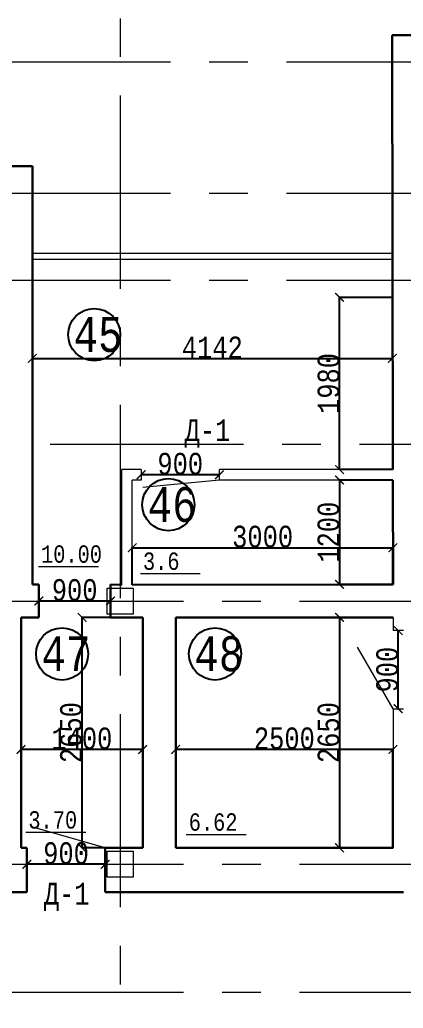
# Model space of a CAD drawing. Header units: millimetres. Extents: x -689206 to 4969298, y -1019800 to 703299.
# Drawn here: x 540351 to 544764, y -619975 to -608607 of the extents above; entities that cross this region are included whole.
import ezdxf

# ---------------------------------------------------------------- set-up
doc = ezdxf.new("R2010")
doc.units = ezdxf.units.MM
doc.linetypes.add('осеваяX2', pattern=[101.6, 63.5, -12.7, 12.7, -12.7])
for name, color, linetype, lineweight in [('несущие', 7, 'Continuous', 30), ('РАЗМЕРЫ', 7, 'Continuous', 9), ('стены', 7, 'Continuous', 20)]:
    doc.layers.add(name, color=color, linetype=linetype, lineweight=lineweight)
doc.layers.add('четотам', color=7, linetype='Continuous')
doc.styles.add('Аннотативный', font='isocteur.ttf', dxfattribs={"width": 0.7, "height": 250})
doc.dimstyles.new('Аннотативный', dxfattribs={"dimscale": 0, "dimtxt": 250, "dimasz": 100, "dimexe": 1.25, "dimexo": 0.625, "dimtad": 1, "dimdec": 0, "dimtxsty": 'Аннотативный', "dimblk": 'ARCHTICK', "dimcen": 2.5, "dimadec": 0, "dimazin": 0, "dimtfac": 1, "dimtdec": 0, "dimtmove": 0, "dimatfit": 3, "dimfxl": 1, "dimarcsym": 0})

# ---------------------------------------------------------------- blocks, each defined once
blk = doc.blocks.new('_ArchTick')
at = {"color": 0, "linetype": 'ByBlock', "const_width": 0.15}
blk.add_lwpolyline([(-0.5, -0.5), (0.5, 0.5)], dxfattribs=at)
blk = doc.blocks.new('*D4135')
at = {"layer": 'Defpoints', "color": 0, "lineweight": 9, "transparency": 16777216}
for p in [(540366, -617000), (540366, -617480), (541766, -617480)]:
    blk.add_point(p, dxfattribs=at)
at = {"layer": 'стены', "color": 0, "lineweight": -2, "transparency": 16777216}
for p, q in [((540366, -617480), (540366, -616998)), ((541766, -617000), (540366, -617000)), ((541766, -617480), (541766, -616998))]:
    blk.add_line(p, q, dxfattribs=at)
at = {"layer": 'стены', "color": 0, "lineweight": -2, "transparency": 16777216, "xscale": 100, "yscale": 100, "zscale": 100, "rotation": 180}
blk.add_blockref('_ArchTick', (540366, -617000), dxfattribs=at)
at = {"layer": 'стены', "color": 0, "lineweight": -2, "transparency": 16777216, "xscale": 100, "yscale": 100, "zscale": 100}
blk.add_blockref('_ArchTick', (541766, -617000), dxfattribs=at)
at = {"layer": 'стены', "color": 0, "lineweight": 5, "transparency": 16777216, "insert": (541066, -616874), "char_height": 250, "attachment_point": 5, "style": 'Аннотативный'}
blk.add_mtext('1400', dxfattribs=at)
blk = doc.blocks.new('*D4154')
at = {"layer": 'Defpoints', "color": 0, "lineweight": 9, "transparency": 16777216}
for p in [(544706, -615631), (544706, -615631), (544706, -616531)]:
    blk.add_point(p, dxfattribs=at)
at = {"layer": 'стены', "color": 0, "lineweight": -2, "transparency": 16777216}
for p, q in [((544706, -616531), (544706, -615631)), ((544707, -615631), (544708, -615631)), ((544707, -616531), (544708, -616531))]:
    blk.add_line(p, q, dxfattribs=at)
at = {"layer": 'стены', "color": 0, "lineweight": -2, "transparency": 16777216, "xscale": 100, "yscale": 100, "zscale": 100}
for p, rotation in [((544706, -615631), 90), ((544706, -616531), 270)]:
    blk.add_blockref('_ArchTick', p, dxfattribs=dict(at, rotation=rotation))
at = {"layer": 'стены', "color": 0, "lineweight": 5, "transparency": 16777216, "insert": (544581, -616081), "char_height": 250, "attachment_point": 5, "rotation": 90, "style": 'Аннотативный'}
blk.add_mtext('900', dxfattribs=at)
blk = doc.blocks.new('*D4085')
at = {"layer": 'Defpoints', "color": 0, "linetype": 'ByBlock', "lineweight": 9, "transparency": 16777216}
for p in [(541068, -615480), (541766, -615480), (541766, -618130)]:
    blk.add_point(p, dxfattribs=at)
at = {"layer": 'РАЗМЕРЫ', "color": 0, "linetype": 'ByBlock', "lineweight": -2, "transparency": 16777216}
for p, q in [((541766, -615480), (541067, -615480)), ((541068, -618130), (541068, -615480)), ((541766, -618130), (541067, -618130))]:
    blk.add_line(p, q, dxfattribs=at)
at = {"layer": 'РАЗМЕРЫ', "color": 0, "linetype": 'ByBlock', "lineweight": -2, "transparency": 16777216, "xscale": 100, "yscale": 100, "zscale": 100}
for p, rotation in [((541068, -615480), 90), ((541068, -618130), 270)]:
    blk.add_blockref('_ArchTick', p, dxfattribs=dict(at, rotation=rotation))
at = {"layer": 'РАЗМЕРЫ', "color": 0, "linetype": 'ByBlock', "lineweight": 5, "transparency": 16777216, "insert": (540943, -616805), "char_height": 250, "attachment_point": 5, "rotation": 90, "style": 'Аннотативный'}
blk.add_mtext('2650', dxfattribs=at)
blk = doc.blocks.new('*D4086')
at = {"layer": 'Defpoints', "color": 0, "linetype": 'ByBlock', "lineweight": 9, "transparency": 16777216}
for p in [(540434, -618320), (541334, -618320), (540434, -618385)]:
    blk.add_point(p, dxfattribs=at)
at = {"layer": 'РАЗМЕРЫ', "color": 0, "linetype": 'ByBlock', "lineweight": -2, "transparency": 16777216}
for p, q in [((540434, -618384), (540434, -618319)), ((541334, -618320), (540434, -618320)), ((541334, -618319), (541334, -618319))]:
    blk.add_line(p, q, dxfattribs=at)
at = {"layer": 'РАЗМЕРЫ', "color": 0, "linetype": 'ByBlock', "lineweight": -2, "transparency": 16777216, "xscale": 100, "yscale": 100, "zscale": 100, "rotation": 180}
blk.add_blockref('_ArchTick', (540434, -618320), dxfattribs=at)
at = {"layer": 'РАЗМЕРЫ', "color": 0, "linetype": 'ByBlock', "lineweight": -2, "transparency": 16777216, "xscale": 100, "yscale": 100, "zscale": 100}
blk.add_blockref('_ArchTick', (541334, -618320), dxfattribs=at)
at = {"layer": 'РАЗМЕРЫ', "color": 0, "linetype": 'ByBlock', "lineweight": 5, "transparency": 16777216, "insert": (540884, -618194), "char_height": 250, "attachment_point": 5, "style": 'Аннотативный'}
blk.add_mtext('900', dxfattribs=at)
blk = doc.blocks.new('*D4087')
at = {"layer": 'Defpoints', "color": 0, "linetype": 'ByBlock', "lineweight": 9, "transparency": 16777216}
for p in [(540570, -615290), (540570, -615292), (541396, -615292)]:
    blk.add_point(p, dxfattribs=at)
at = {"layer": 'РАЗМЕРЫ', "color": 0, "linetype": 'ByBlock', "lineweight": -2, "transparency": 16777216}
for p, q in [((540570, -615291), (540570, -615294)), ((541396, -615292), (540570, -615292)), ((541396, -615292), (541396, -615291))]:
    blk.add_line(p, q, dxfattribs=at)
at = {"layer": 'РАЗМЕРЫ', "color": 0, "linetype": 'ByBlock', "lineweight": -2, "transparency": 16777216, "xscale": 100, "yscale": 100, "zscale": 100, "rotation": 180}
blk.add_blockref('_ArchTick', (540570, -615292), dxfattribs=at)
at = {"layer": 'РАЗМЕРЫ', "color": 0, "linetype": 'ByBlock', "lineweight": -2, "transparency": 16777216, "xscale": 100, "yscale": 100, "zscale": 100}
blk.add_blockref('_ArchTick', (541396, -615292), dxfattribs=at)
at = {"layer": 'РАЗМЕРЫ', "color": 0, "linetype": 'ByBlock', "lineweight": 5, "transparency": 16777216, "insert": (540983, -615167), "char_height": 250, "attachment_point": 5, "style": 'Аннотативный'}
blk.add_mtext('900', dxfattribs=at)
blk = doc.blocks.new('*D4088')
at = {"layer": 'Defpoints', "color": 0, "linetype": 'ByBlock', "lineweight": 9, "transparency": 16777216}
for p in [(544031, -611800), (544646, -611800), (544645, -613780)]:
    blk.add_point(p, dxfattribs=at)
at = {"layer": 'РАЗМЕРЫ', "color": 0, "linetype": 'ByBlock', "lineweight": -2, "transparency": 16777216}
for p, q in [((544646, -611800), (544030, -611800)), ((544031, -613780), (544031, -611800)), ((544644, -613780), (544030, -613780))]:
    blk.add_line(p, q, dxfattribs=at)
at = {"layer": 'РАЗМЕРЫ', "color": 0, "linetype": 'ByBlock', "lineweight": -2, "transparency": 16777216, "xscale": 100, "yscale": 100, "zscale": 100}
for p, rotation in [((544031, -611800), 90), ((544031, -613780), 270)]:
    blk.add_blockref('_ArchTick', p, dxfattribs=dict(at, rotation=rotation))
at = {"layer": 'РАЗМЕРЫ', "color": 0, "linetype": 'ByBlock', "lineweight": 5, "transparency": 16777216, "insert": (543906, -612790), "char_height": 250, "attachment_point": 5, "rotation": 90, "style": 'Аннотативный'}
blk.add_mtext('1980', dxfattribs=at)
blk = doc.blocks.new('*D4089')
at = {"layer": 'Defpoints', "color": 0, "linetype": 'ByBlock', "lineweight": 9, "transparency": 16777216}
for p in [(544638, -608782), (540496, -611800), (544638, -612501)]:
    blk.add_point(p, dxfattribs=at)
at = {"layer": 'РАЗМЕРЫ', "color": 0, "linetype": 'ByBlock', "lineweight": -2, "transparency": 16777216}
for p, q in [((544638, -608783), (544638, -612502)), ((540496, -611801), (540496, -612502)), ((540496, -612501), (544638, -612501))]:
    blk.add_line(p, q, dxfattribs=at)
at = {"layer": 'РАЗМЕРЫ', "color": 0, "linetype": 'ByBlock', "lineweight": -2, "transparency": 16777216, "xscale": 100, "yscale": 100, "zscale": 100, "rotation": 180}
blk.add_blockref('_ArchTick', (540496, -612501), dxfattribs=at)
at = {"layer": 'РАЗМЕРЫ', "color": 0, "linetype": 'ByBlock', "lineweight": -2, "transparency": 16777216, "xscale": 100, "yscale": 100, "zscale": 100}
blk.add_blockref('_ArchTick', (544638, -612501), dxfattribs=at)
at = {"layer": 'РАЗМЕРЫ', "color": 0, "linetype": 'ByBlock', "lineweight": 5, "transparency": 16777216, "insert": (542567, -612375), "char_height": 250, "attachment_point": 5, "style": 'Аннотативный'}
blk.add_mtext('4142', dxfattribs=at)
blk = doc.blocks.new('*D4090')
at = {"layer": 'Defpoints', "color": 0, "linetype": 'ByBlock', "lineweight": 9, "transparency": 16777216}
for p in [(541748, -613840), (541748, -613840), (542648, -613840)]:
    blk.add_point(p, dxfattribs=at)
at = {"layer": 'РАЗМЕРЫ', "color": 0, "linetype": 'ByBlock', "lineweight": -2, "transparency": 16777216}
for p, q in [((541748, -613840), (541748, -613839)), ((542648, -613840), (541748, -613840)), ((542648, -613840), (542648, -613839))]:
    blk.add_line(p, q, dxfattribs=at)
at = {"layer": 'РАЗМЕРЫ', "color": 0, "linetype": 'ByBlock', "lineweight": -2, "transparency": 16777216, "xscale": 100, "yscale": 100, "zscale": 100, "rotation": 180}
blk.add_blockref('_ArchTick', (541748, -613840), dxfattribs=at)
at = {"layer": 'РАЗМЕРЫ', "color": 0, "linetype": 'ByBlock', "lineweight": -2, "transparency": 16777216, "xscale": 100, "yscale": 100, "zscale": 100}
blk.add_blockref('_ArchTick', (542648, -613840), dxfattribs=at)
at = {"layer": 'РАЗМЕРЫ', "color": 0, "linetype": 'ByBlock', "lineweight": 20, "transparency": 16777216, "insert": (542198, -613715), "char_height": 250, "attachment_point": 5, "style": 'Аннотативный'}
blk.add_mtext('900', dxfattribs=at)
blk = doc.blocks.new('*D4091')
at = {"layer": 'Defpoints', "color": 0, "linetype": 'ByBlock', "lineweight": 9, "transparency": 16777216}
for p in [(544645, -613900), (544030, -615100), (544646, -615100)]:
    blk.add_point(p, dxfattribs=at)
at = {"layer": 'РАЗМЕРЫ', "color": 0, "linetype": 'ByBlock', "lineweight": -2, "transparency": 16777216}
for p, q in [((544644, -613900), (544029, -613900)), ((544030, -613900), (544030, -615100)), ((544646, -615100), (544029, -615100))]:
    blk.add_line(p, q, dxfattribs=at)
at = {"layer": 'РАЗМЕРЫ', "color": 0, "linetype": 'ByBlock', "lineweight": -2, "transparency": 16777216, "xscale": 100, "yscale": 100, "zscale": 100}
for p, rotation in [((544030, -613900), 90), ((544030, -615100), 270)]:
    blk.add_blockref('_ArchTick', p, dxfattribs=dict(at, rotation=rotation))
at = {"layer": 'РАЗМЕРЫ', "color": 0, "linetype": 'ByBlock', "lineweight": 5, "transparency": 16777216, "insert": (543905, -614500), "char_height": 250, "attachment_point": 5, "rotation": 90, "style": 'Аннотативный'}
blk.add_mtext('1200', dxfattribs=at)
blk = doc.blocks.new('*D4092')
at = {"layer": 'Defpoints', "color": 0, "linetype": 'ByBlock', "lineweight": 9, "transparency": 16777216}
for p in [(544646, -614679), (541646, -615105), (544646, -615100)]:
    blk.add_point(p, dxfattribs=at)
at = {"layer": 'РАЗМЕРЫ', "color": 0, "linetype": 'ByBlock', "lineweight": -2, "transparency": 16777216}
for p, q in [((541646, -615105), (541646, -614677)), ((541646, -614679), (544646, -614679)), ((544646, -615100), (544646, -614677))]:
    blk.add_line(p, q, dxfattribs=at)
at = {"layer": 'РАЗМЕРЫ', "color": 0, "linetype": 'ByBlock', "lineweight": -2, "transparency": 16777216, "xscale": 100, "yscale": 100, "zscale": 100, "rotation": 180}
blk.add_blockref('_ArchTick', (541646, -614679), dxfattribs=at)
at = {"layer": 'РАЗМЕРЫ', "color": 0, "linetype": 'ByBlock', "lineweight": -2, "transparency": 16777216, "xscale": 100, "yscale": 100, "zscale": 100}
blk.add_blockref('_ArchTick', (544646, -614679), dxfattribs=at)
at = {"layer": 'РАЗМЕРЫ', "color": 0, "linetype": 'ByBlock', "lineweight": 5, "transparency": 16777216, "insert": (543146, -614553), "char_height": 250, "attachment_point": 5, "style": 'Аннотативный'}
blk.add_mtext('3000', dxfattribs=at)
blk = doc.blocks.new('*D4093')
at = {"layer": 'Defpoints', "color": 0, "linetype": 'ByBlock', "lineweight": 9, "transparency": 16777216}
for p in [(544646, -615480), (544031, -618130), (544646, -618130)]:
    blk.add_point(p, dxfattribs=at)
at = {"layer": 'РАЗМЕРЫ', "color": 0, "linetype": 'ByBlock', "lineweight": -2, "transparency": 16777216}
for p, q in [((544646, -615480), (544030, -615480)), ((544031, -615480), (544031, -618130)), ((544646, -618130), (544030, -618130))]:
    blk.add_line(p, q, dxfattribs=at)
at = {"layer": 'РАЗМЕРЫ', "color": 0, "linetype": 'ByBlock', "lineweight": -2, "transparency": 16777216, "xscale": 100, "yscale": 100, "zscale": 100}
for p, rotation in [((544031, -615480), 90), ((544031, -618130), 270)]:
    blk.add_blockref('_ArchTick', p, dxfattribs=dict(at, rotation=rotation))
at = {"layer": 'РАЗМЕРЫ', "color": 0, "linetype": 'ByBlock', "lineweight": 5, "transparency": 16777216, "insert": (543906, -616805), "char_height": 250, "attachment_point": 5, "rotation": 90, "style": 'Аннотативный'}
blk.add_mtext('2650', dxfattribs=at)
blk = doc.blocks.new('*D4094')
at = {"layer": 'Defpoints', "color": 0, "linetype": 'ByBlock', "lineweight": 9, "transparency": 16777216}
for p in [(542146, -616998), (542146, -618130), (544646, -618130)]:
    blk.add_point(p, dxfattribs=at)
at = {"layer": 'РАЗМЕРЫ', "color": 0, "linetype": 'ByBlock', "lineweight": -2, "transparency": 16777216}
for p, q in [((542146, -618129), (542146, -616997)), ((544646, -616998), (542146, -616998)), ((544646, -618129), (544646, -616997))]:
    blk.add_line(p, q, dxfattribs=at)
at = {"layer": 'РАЗМЕРЫ', "color": 0, "linetype": 'ByBlock', "lineweight": -2, "transparency": 16777216, "xscale": 100, "yscale": 100, "zscale": 100, "rotation": 180}
blk.add_blockref('_ArchTick', (542146, -616998), dxfattribs=at)
at = {"layer": 'РАЗМЕРЫ', "color": 0, "linetype": 'ByBlock', "lineweight": -2, "transparency": 16777216, "xscale": 100, "yscale": 100, "zscale": 100}
blk.add_blockref('_ArchTick', (544646, -616998), dxfattribs=at)
at = {"layer": 'РАЗМЕРЫ', "color": 0, "linetype": 'ByBlock', "lineweight": 5, "transparency": 16777216, "insert": (543396, -616873), "char_height": 250, "attachment_point": 5, "style": 'Аннотативный'}
blk.add_mtext('2500', dxfattribs=at)

msp = doc.modelspace()

# ---------------------------------------------------------------- linework, layer by layer
at = {"layer": 'несущие', "color": 0}
for p, q in [((540366.5, -617480.3), (540366.5, -618129.8)), ((541766.5, -617480.3), (541766.5, -618129.8)), ((542146.5, -617480.3), (542146.5, -618129.8)), ((540366.5, -618129.8), (540434.4, -618129.8)), ((540434.4, -618129.8), (540434.4, -618639.8)), ((541334.4, -618129.8), (541766.5, -618129.8)), ((541334.4, -618129.8), (541334.4, -618639.8)), ((542146.5, -618129.8), (544646.5, -618129.8)), ((544766.5, -618639.8), (544565.9, -618639.8))]:
    msp.add_line(p, q, dxfattribs=at)
at = {"layer": 'несущие'}
msp.add_line((544565.9, -618639.8), (541351.8, -618639.8), dxfattribs=at)
at = {"layer": 'РАЗМЕРЫ', "linetype": 'ByBlock', "lineweight": 30}
for p, q in [((544638.5, -608782.3), (544644.6, -613780.3)), ((544646.5, -615100.3), (544644.6, -613900.3)), ((540496.5, -615100.3), (540570.5, -615100.3)), ((540570.5, -615100.3), (540570.5, -615480.3)), ((541526.5, -615104), (541396.5, -615102.9)), ((541396.5, -615102.9), (541396.5, -615480.3)), ((541396.5, -615480.3), (541640.5, -615480.3))]:
    msp.add_line(p, q, dxfattribs=at)
at = {"layer": 'РАЗМЕРЫ', "linetype": 'осеваяX2', "lineweight": 5, "ltscale": 35}
for p, q in [((504303.7, -609090.9), (571506.4, -609092)), ((571373.7, -613490.3), (504303.7, -613490.3))]:
    msp.add_line(p, q, dxfattribs=at)
at = {"layer": 'РАЗМЕРЫ', "lineweight": 5}
for p, q in [((540496.5, -611290.3), (544638.5, -611290.3)), ((540496.5, -611360.3), (544638.5, -611360.3))]:
    msp.add_line(p, q, dxfattribs=at)
at = {"layer": 'РАЗМЕРЫ', "linetype": 'ByBlock', "lineweight": 20}
for p, q in [((541748.4, -613780.3), (541526.4, -613780.5)), ((541526.5, -615105.1), (541526.4, -613780.5)), ((541748.4, -613780.3), (541748.4, -613900.3)), ((544644.6, -613780.3), (542648.4, -613780.3)), ((542648.4, -613900.3), (542648.4, -613780.3)), ((541748.4, -613900.3), (541644.6, -613900.3)), ((541646.5, -615105.1), (541646.5, -613900.3)), ((542648.4, -613900.3), (541767.5, -613986.1)), ((544644.6, -613900.3), (542648.4, -613900.3))]:
    msp.add_line(p, q, dxfattribs=at)
at = {"layer": 'РАЗМЕРЫ'}
for p, q in [((540566.8, -614894.5), (541256, -614894.5)), ((541739.7, -614976.4), (542429, -614976.4)), ((540421.4, -617951.9), (541110.7, -617951.9)), ((542266.8, -617976.6), (542956, -617976.6))]:
    msp.add_line(p, q, dxfattribs=at)
at = {"layer": 'РАЗМЕРЫ', "linetype": 'ByBlock', "lineweight": 9}
msp.add_line((541334.4, -618129.8), (540538.9, -617903.1), dxfattribs=at)
at = {"layer": 'стены', "linetype": 'осеваяX2', "lineweight": 5, "ltscale": 35}
for p, q in [((541506.4, -605923.3), (541506.4, -655764.7)), ((504303.7, -610600.3), (571506.4, -610600.3)), ((504303.7, -611600.3), (571506.4, -611600.3)), ((504453.7, -615292.3), (571506.4, -615292.3)), ((504453.7, -618319.8), (571506.4, -618319.8)), ((504453.7, -619792.3), (571506.4, -619792.3))]:
    msp.add_line(p, q, dxfattribs=at)
at = {"layer": 'стены', "lineweight": 30}
for p, q in [((545156.5, -608782.3), (544638.5, -608782.3)), ((539986.5, -610290.3), (540496.5, -610290.3)), ((540496.5, -611800.3), (540496.5, -610290.3)), ((540496.5, -615100.3), (540496.5, -611800.3)), ((540496.5, -615100.3), (540570.5, -615100.3)), ((541646.5, -615105.1), (544646.5, -615100.3)), ((540366.5, -615480.3), (540570.5, -615480.3)), ((540366.5, -615480.3), (540366.5, -617480.3)), ((541640.5, -615480.3), (541766.5, -615480.3)), ((541766.5, -615480.3), (541766.5, -617480.3)), ((541766.5, -615480.3), (541766.5, -617480.3)), ((544646.5, -615480.3), (542146.5, -615480.3)), ((542146.5, -615480.3), (542146.5, -617100.3)), ((542146.5, -617100.3), (542146.5, -617480.3)), ((539916.2, -618639.8), (540434.4, -618639.8)), ((541334.4, -618639.8), (544766.5, -618639.8))]:
    msp.add_line(p, q, dxfattribs=at)
at = {"layer": 'стены'}
for p, q in [((541640.5, -615480.3), (541766.5, -615480.3)), ((541766.5, -617054.7), (541766.5, -615480.3)), ((542146.5, -617480.3), (542146.5, -615480.3)), ((542146.5, -617480.3), (542146.5, -615480.3)), ((544646.5, -615480.3), (544646.5, -615631.3)), ((544766.5, -615631.3), (544646.5, -615631.3)), ((544646.5, -616531.3), (544646.5, -618129.8)), ((544646.5, -616531.3), (544766.5, -616531.3)), ((541766.5, -617100.3), (541766.5, -617054.7))]:
    msp.add_line(p, q, dxfattribs=at)
at = {"layer": 'стены', "lineweight": 9}
msp.add_line((544646.5, -616531.3), (544237.1, -615822.2), dxfattribs=at)
at = {"layer": 'стены'}
for points in [[(541356.4, -615142.3), (541656.4, -615142.3), (541656.4, -615442.3), (541356.4, -615442.3)], [(541356.4, -618169.8), (541656.4, -618169.8), (541656.4, -618469.8), (541356.4, -618469.8)]]:
    msp.add_lwpolyline(points, close=True, dxfattribs=at)
at = {"layer": 'четотам'}
for centre in [(541208.5, -612228.2), (542061.2, -614184), (540838.4, -615900.4), (542598.4, -615900.4)]:
    msp.add_circle(centre, 300, dxfattribs=at)

# ---------------------------------------------------------------- texts
at = {"layer": 'РАЗМЕРЫ', "lineweight": 20, "ltscale": 150, "attachment_point": 1, "style": 'Аннотативный'}
for s, insert, char_height, width in [('45', (540971.3, -612025.1), 401.1, 1460), ('Д-1', (542248.4, -613202.8), 250, 922.913), ('46', (541824, -613980.9), 401.1, 1460), ('47', (540601.2, -615697.3), 401.1, 1460), ('48', (542361.2, -615697.3), 401.1, 1460), ('Д-1', (540628.4, -618532.8), 250, 922.913)]:
    msp.add_mtext(s, dxfattribs=dict(at, insert=insert, char_height=char_height, width=width))
at = {"layer": 'РАЗМЕРЫ', "char_height": 200, "width": 656.117, "attachment_point": 1, "style": 'Аннотативный'}
for s, insert in [('10.00', (540596, -614651.7)), ('3.6', (541769, -614733.6)), ('3.70', (540450.7, -617709.1)), ('6.62', (542296, -617733.8))]:
    msp.add_mtext(s, dxfattribs=dict(at, insert=insert))

# ---------------------------------------------------------------- dimensions: what is measured, and where the dimension line sits
at = {"layer": 'РАЗМЕРЫ', "linetype": 'ByBlock', "lineweight": 5}
for base, p1, p2, picture, middle in [((544638.5, -612501), (540496.5, -611800.3), (544638.5, -608782.3), '*D4089', (542567.5, -612375.4)), ((544646.5, -614678.6), (541646.5, -615105.1), (544646.5, -615100.4), '*D4092', (543146.5, -614553)), ((542146.5, -616998.5), (544646.5, -618129.8), (542146.5, -618129.8), '*D4094', (543396.5, -616872.8)), ((540434.4, -618319.8), (541334.4, -618319.8), (540434.4, -618384.8), '*D4086', (540884.4, -618194.1))]:
    dim = msp.add_linear_dim(base=base, p1=p1, p2=p2, dimstyle='Аннотативный', dxfattribs=at)
    dim.commit()
    dim.dimension.update_dxf_attribs({"geometry": picture, "text_midpoint": middle})
for base, p1, p2, picture, middle in [((544031.4, -611800.4), (544644.6, -613780.3), (544646.5, -611800.4), '*D4088', (543905.8, -612790.3)), ((544030.2, -615100.3), (544644.6, -613900.3), (544646.5, -615100.3), '*D4091', (543904.5, -614500.3))]:
    dim = msp.add_linear_dim(base=base, p1=p1, p2=p2, angle=90, dimstyle='Аннотативный', dxfattribs=at)
    dim.commit()
    dim.dimension.update_dxf_attribs({"geometry": picture, "text_midpoint": middle})
at = {"layer": 'РАЗМЕРЫ', "linetype": 'ByBlock', "lineweight": 20}
dim = msp.add_linear_dim(base=(541748.4, -613840.3), p1=(542648.4, -613840.3), p2=(541748.4, -613840.3), dimstyle='Аннотативный', dxfattribs=at)
dim.commit()
dim.dimension.update_dxf_attribs({"geometry": '*D4090', "text_midpoint": (542198.4, -613714.7)})
at = {"layer": 'РАЗМЕРЫ', "linetype": 'ByBlock', "lineweight": 5}
dim = msp.add_linear_dim(base=(540570.5, -615292.3), p1=(541396.5, -615292.3), p2=(540570.5, -615290.3), text='900', dimstyle='Аннотативный', dxfattribs=at)
dim.commit()
dim.dimension.update_dxf_attribs({"geometry": '*D4087', "text_midpoint": (540983.5, -615166.7)})
for base, p1, p2, picture, middle in [((541068.3, -615480.3), (541766.5, -618129.8), (541766.5, -615480.3), '*D4085', (540942.7, -616805)), ((544031.2, -618129.8), (544646.5, -615480.3), (544646.5, -618129.8), '*D4093', (543905.5, -616805))]:
    dim = msp.add_linear_dim(base=base, p1=p1, p2=p2, angle=90, text='2650', dimstyle='Аннотативный', dxfattribs=at)
    dim.commit()
    dim.dimension.update_dxf_attribs({"geometry": picture, "text_midpoint": middle})
at = {"layer": 'стены', "lineweight": 5}
for p1, p2, distance, picture, middle in [((544706.5, -616531.3), (544706.5, -615631.3), 0, '*D4154', (544580.8, -616081.3)), ((541766.5, -617480.3), (540366.5, -617480.3), -480.6, '*D4135', (541066.5, -616874.1))]:
    dim = msp.add_aligned_dim(p1=p1, p2=p2, distance=distance, dimstyle='Аннотативный', dxfattribs=at)
    dim.commit()
    dim.dimension.update_dxf_attribs({"geometry": picture, "text_midpoint": middle})

doc.saveas('drawing.dxf')
